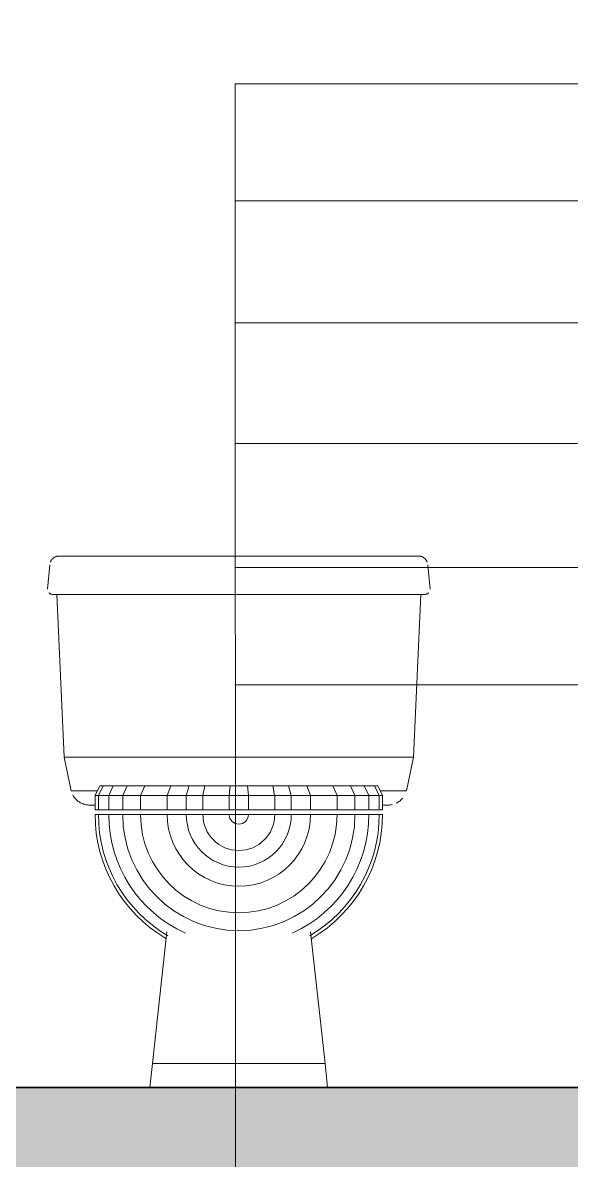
# Model space of a CAD drawing. Header units: millimetres. Extents: x 1373 to 40779, y 1939 to 6439.
# Drawn here: x 25255.8 to 25328.5, y 4466.1 to 4617 of the extents above; entities that cross this region are included whole.
import ezdxf

# ---------------------------------------------------------------- set-up
doc = ezdxf.new("R2010")
doc.units = ezdxf.units.MM
for name, color, linetype, lineweight in [('A-AREA-IDEN', 2, 'Continuous', 18), ('A-DETL', 6, 'Continuous', 30), ('A-DETL-GENF', 92, 'Continuous', 18), ('A-FLOR-FNSH', 192, 'Continuous', 35), ('P-SANR-FIXT', 6, 'Continuous', 18), ('YAZI', 2, 'Continuous', 18)]:
    doc.layers.add(name, color=color, linetype=linetype, lineweight=lineweight)

# ---------------------------------------------------------------- blocks, each defined once
blk = doc.blocks.new('A$Cb0e8746a')
at = {"layer": 'YAZI', "linetype": 'Continuous', "lineweight": 0}
for p, q in [((0.02, 171.86), (150.05, 171.86)), ((0.02, 171.86), (0.09, 0)), ((150.05, 156.33), (0.02, 156.33)), ((150.05, 140.15), (0.02, 140.15)), ((150.05, 124.15), (0.02, 124.15)), ((150.05, 107.74), (0.02, 107.74)), ((150.05, 92.15), (0, 92.15))]:
    blk.add_line(p, q, dxfattribs=at)

msp = doc.modelspace()

# ---------------------------------------------------------------- hatches: boundary and pattern name
at = {"layer": 'A-DETL-GENF'}
h = msp.add_hatch(dxfattribs=at)
h.set_pattern_fill('ANSI33', color=153, style=0)
h.paths.add_polyline_path([(25859.6, 3863.76), (26010.6, 3863.76), (26010.6, 3875.76), (25234.31, 3875.76), (25234.31, 3825.76), (25259.31, 3825.76), (25259.31, 3863.76), (25834.6, 3863.76), (25834.6, 3825.76), (25859.6, 3825.76)])
h.paths.add_polyline_path([(25859.6, 4163.76), (26010.6, 4163.76), (26010.6, 4175.76), (25234.31, 4175.76), (25234.31, 4125.76), (25259.31, 4125.76), (25259.31, 4163.76), (25834.6, 4163.76), (25834.6, 4125.76), (25859.6, 4125.76)])
h.paths.add_polyline_path([(25859.6, 4463.76), (26010.6, 4463.76), (26010.6, 4475.76), (25234.31, 4475.76), (25234.31, 4425.76), (25259.31, 4425.76), (25259.31, 4463.76), (25834.6, 4463.76), (25834.6, 4425.76), (25859.6, 4425.76)])
h.paths.add_polyline_path([(25859.6, 4763.76), (26010.6, 4763.76), (26010.6, 4775.76), (25234.31, 4775.76), (25106.85, 4775.76), (25106.85, 4763.76), (25234.31, 4763.76), (25234.31, 4725.76), (25259.31, 4725.76), (25259.31, 4763.76), (25834.6, 4763.76), (25834.6, 4725.76), (25859.6, 4725.76)])

# ---------------------------------------------------------------- linework, layer by layer
at = {"layer": 'A-DETL'}
msp.add_lwpolyline([(25234.31, 4475.76), (26010.6, 4475.76), (26010.6, 4463.76), (25859.6, 4463.76), (25859.6, 4425.76), (25834.6, 4425.76), (25834.6, 4463.76), (25259.31, 4463.76), (25259.31, 4425.76), (25234.31, 4425.76), (25234.31, 4475.76)], dxfattribs=at)
at = {"layer": 'A-FLOR-FNSH', "color": 250}
msp.add_line((26010.6, 4475.76), (25234.31, 4475.76), dxfattribs=at)
at = {"layer": 'P-SANR-FIXT', "color": 8}
for p, q in [((25260.69, 4546.24), (25260.68, 4546.24)), ((25260.68, 4546.24), (25260.68, 4546.24)), ((25260.71, 4546.24), (25260.69, 4546.24)), ((25260.74, 4546.24), (25260.71, 4546.24)), ((25260.79, 4546.24), (25260.74, 4546.24)), ((25260.85, 4546.24), (25260.79, 4546.24)), ((25260.92, 4546.24), (25260.85, 4546.24)), ((25261.01, 4546.24), (25260.92, 4546.24)), ((25261.1, 4546.24), (25261.01, 4546.24)), ((25261.21, 4546.24), (25261.1, 4546.24)), ((25261.33, 4546.24), (25261.21, 4546.24)), ((25261.47, 4546.24), (25261.33, 4546.24)), ((25261.61, 4546.24), (25261.47, 4546.24)), ((25268.59, 4546.24), (25261.61, 4546.24)), ((25261.77, 4546.24), (25261.61, 4546.24)), ((25268.59, 4546.24), (25261.61, 4546.24)), ((25261.93, 4546.24), (25261.77, 4546.24)), ((25262.11, 4546.24), (25261.93, 4546.24)), ((25262.29, 4546.24), (25262.11, 4546.24)), ((25262.49, 4546.24), (25262.29, 4546.24)), ((25262.7, 4546.24), (25262.49, 4546.24)), ((25262.91, 4546.24), (25262.7, 4546.24)), ((25263.14, 4546.24), (25262.91, 4546.24)), ((25263.37, 4546.24), (25263.14, 4546.24)), ((25263.61, 4546.24), (25263.37, 4546.24)), ((25263.86, 4546.24), (25263.61, 4546.24)), ((25264.12, 4546.24), (25263.86, 4546.24)), ((25264.39, 4546.24), (25264.12, 4546.24)), ((25264.66, 4546.24), (25264.39, 4546.24)), ((25264.94, 4546.24), (25264.66, 4546.24)), ((25265.22, 4546.24), (25264.94, 4546.24)), ((25265.51, 4546.24), (25265.22, 4546.24)), ((25265.8, 4546.24), (25265.51, 4546.24)), ((25266.1, 4546.24), (25265.8, 4546.24)), ((25266.4, 4546.24), (25266.1, 4546.24)), ((25266.71, 4546.24), (25266.4, 4546.24)), ((25267.02, 4546.24), (25266.71, 4546.24)), ((25267.33, 4546.24), (25267.02, 4546.24)), ((25267.64, 4546.24), (25267.33, 4546.24)), ((25267.96, 4546.24), (25267.64, 4546.24)), ((25268.28, 4546.24), (25267.96, 4546.24)), ((25268.59, 4546.24), (25268.28, 4546.24)), ((25300.34, 4546.24), (25268.59, 4546.24)), ((25300.43, 4546.24), (25300.34, 4546.24)), ((25300.74, 4546.24), (25300.43, 4546.24)), ((25301.06, 4546.24), (25300.74, 4546.24)), ((25301.38, 4546.24), (25301.06, 4546.24)), ((25301.69, 4546.24), (25301.38, 4546.24)), ((25303.41, 4546.24), (25301.61, 4546.24)), ((25303.41, 4546.24), (25301.61, 4546.24)), ((25302, 4546.24), (25301.69, 4546.24)), ((25302.31, 4546.24), (25302, 4546.24)), ((25302.61, 4546.24), (25302.31, 4546.24)), ((25302.91, 4546.24), (25302.61, 4546.24)), ((25303.21, 4546.24), (25302.91, 4546.24)), ((25303.5, 4546.24), (25303.21, 4546.24)), ((25303.79, 4546.24), (25303.5, 4546.24)), ((25304.07, 4546.24), (25303.79, 4546.24)), ((25304.35, 4546.24), (25304.07, 4546.24)), ((25304.62, 4546.24), (25304.35, 4546.24)), ((25304.88, 4546.24), (25304.62, 4546.24)), ((25305.14, 4546.24), (25304.88, 4546.24)), ((25305.39, 4546.24), (25305.14, 4546.24)), ((25305.63, 4546.24), (25305.39, 4546.24)), ((25305.86, 4546.24), (25305.63, 4546.24)), ((25306.08, 4546.24), (25305.86, 4546.24)), ((25307.33, 4546.24), (25306.05, 4546.24)), ((25307.33, 4546.24), (25306.05, 4546.24)), ((25306.29, 4546.24), (25306.08, 4546.24)), ((25306.5, 4546.24), (25306.29, 4546.24)), ((25306.69, 4546.24), (25306.5, 4546.24)), ((25306.88, 4546.24), (25306.69, 4546.24)), ((25307.05, 4546.24), (25306.88, 4546.24)), ((25307.21, 4546.24), (25307.05, 4546.24)), ((25307.36, 4546.24), (25307.21, 4546.24)), ((25307.51, 4546.24), (25307.36, 4546.24)), ((25307.63, 4546.24), (25307.51, 4546.24)), ((25307.75, 4546.24), (25307.63, 4546.24)), ((25307.86, 4546.24), (25307.75, 4546.24)), ((25307.95, 4546.24), (25307.86, 4546.24)), ((25308.03, 4546.24), (25307.95, 4546.24)), ((25308.1, 4546.24), (25308.03, 4546.24)), ((25308.16, 4546.24), (25308.1, 4546.24)), ((25308.2, 4546.24), (25308.16, 4546.24)), ((25308.23, 4546.24), (25308.2, 4546.24)), ((25308.25, 4546.24), (25308.23, 4546.24)), ((25308.26, 4546.24), (25308.25, 4546.24)), ((25259.41, 4545.09), (25259.13, 4541.85)), ((25309.81, 4541.85), (25309.52, 4545.09)), ((25259.76, 4541.16), (25259.77, 4541.16)), ((25259.77, 4541.16), (25259.79, 4541.16)), ((25259.79, 4541.16), (25259.82, 4541.16)), ((25259.82, 4541.16), (25259.87, 4541.16)), ((25259.87, 4541.16), (25259.94, 4541.16)), ((25259.94, 4541.16), (25260.01, 4541.16)), ((25260.01, 4541.16), (25260.1, 4541.16)), ((25260.1, 4541.16), (25260.21, 4541.16)), ((25260.21, 4541.16), (25260.33, 4541.16)), ((25260.33, 4541.16), (25260.46, 4541.16)), ((25260.34, 4541.16), (25261.32, 4519.57)), ((25260.46, 4541.16), (25260.6, 4541.16)), ((25260.6, 4541.16), (25260.76, 4541.16)), ((25260.76, 4541.16), (25260.93, 4541.16)), ((25260.93, 4541.16), (25261.11, 4541.16)), ((25261.11, 4541.16), (25261.3, 4541.16)), ((25261.3, 4541.16), (25261.51, 4541.16)), ((25261.51, 4541.16), (25261.73, 4541.16)), ((25261.73, 4541.16), (25261.95, 4541.16)), ((25261.95, 4541.16), (25262.19, 4541.16)), ((25262.19, 4541.16), (25262.44, 4541.16)), ((25263.36, 4541.16), (25262.37, 4541.16)), ((25262.44, 4541.16), (25262.7, 4541.16)), ((25262.7, 4541.16), (25262.97, 4541.16)), ((25262.97, 4541.16), (25263.24, 4541.16)), ((25263.24, 4541.16), (25263.53, 4541.16)), ((25263.53, 4541.16), (25263.82, 4541.16)), ((25263.82, 4541.16), (25264.12, 4541.16)), ((25264.12, 4541.16), (25264.43, 4541.16)), ((25264.43, 4541.16), (25264.74, 4541.16)), ((25264.74, 4541.16), (25265.07, 4541.16)), ((25265.07, 4541.16), (25265.39, 4541.16)), ((25265.39, 4541.16), (25265.72, 4541.16)), ((25265.72, 4541.16), (25266.06, 4541.16)), ((25266.06, 4541.16), (25266.4, 4541.16)), ((25266.4, 4541.16), (25266.74, 4541.16)), ((25266.74, 4541.16), (25267.09, 4541.16)), ((25267.09, 4541.16), (25267.44, 4541.16)), ((25267.44, 4541.16), (25267.79, 4541.16)), ((25267.79, 4541.16), (25268.14, 4541.16)), ((25268.14, 4541.16), (25268.5, 4541.16)), ((25268.5, 4541.16), (25268.59, 4541.16)), ((25268.59, 4541.16), (25300.34, 4541.16)), ((25300.34, 4541.16), (25300.7, 4541.16)), ((25300.7, 4541.16), (25301.05, 4541.16)), ((25301.05, 4541.16), (25301.4, 4541.16)), ((25301.4, 4541.16), (25301.75, 4541.16)), ((25301.75, 4541.16), (25302.1, 4541.16)), ((25302.1, 4541.16), (25302.44, 4541.16)), ((25302.44, 4541.16), (25302.78, 4541.16)), ((25302.78, 4541.16), (25303.12, 4541.16)), ((25303.12, 4541.16), (25303.45, 4541.16)), ((25303.45, 4541.16), (25303.78, 4541.16)), ((25303.78, 4541.16), (25304.1, 4541.16)), ((25304.1, 4541.16), (25304.42, 4541.16)), ((25304.42, 4541.16), (25304.73, 4541.16)), ((25304.73, 4541.16), (25305.03, 4541.16)), ((25305.03, 4541.16), (25305.33, 4541.16)), ((25305.33, 4541.16), (25305.62, 4541.16)), ((25305.62, 4541.16), (25305.9, 4541.16)), ((25305.9, 4541.16), (25306.17, 4541.16)), ((25306.17, 4541.16), (25306.43, 4541.16)), ((25306.43, 4541.16), (25306.68, 4541.16)), ((25307.57, 4541.16), (25306.57, 4541.16)), ((25306.68, 4541.16), (25306.92, 4541.16)), ((25306.92, 4541.16), (25307.15, 4541.16)), ((25307.15, 4541.16), (25307.37, 4541.16)), ((25307.37, 4541.16), (25307.58, 4541.16)), ((25307.58, 4541.16), (25307.77, 4541.16)), ((25307.62, 4519.57), (25308.6, 4541.16)), ((25307.77, 4541.16), (25307.96, 4541.16)), ((25307.96, 4541.16), (25308.13, 4541.16)), ((25308.13, 4541.16), (25308.29, 4541.16)), ((25308.29, 4541.16), (25308.44, 4541.16)), ((25308.44, 4541.16), (25308.57, 4541.16)), ((25308.57, 4541.16), (25308.7, 4541.16)), ((25308.7, 4541.16), (25308.8, 4541.16)), ((25308.8, 4541.16), (25308.9, 4541.16)), ((25308.9, 4541.16), (25308.98, 4541.16)), ((25308.98, 4541.16), (25309.05, 4541.16)), ((25309.05, 4541.16), (25309.1, 4541.16)), ((25309.1, 4541.16), (25309.14, 4541.16)), ((25309.14, 4541.16), (25309.16, 4541.16)), ((25309.16, 4541.16), (25309.17, 4541.16)), ((25309.17, 4541.16), (25309.17, 4541.16)), ((25261.32, 4519.57), (25262.23, 4515.11)), ((25268.59, 4519.57), (25261.32, 4519.57)), ((25268.59, 4519.57), (25300.34, 4519.57)), ((25307.62, 4519.57), (25300.34, 4519.57)), ((25306.7, 4515.11), (25307.62, 4519.57)), ((25265.69, 4515.11), (25262.23, 4515.11)), ((25265.42, 4514.48), (25266.05, 4515.76)), ((25265.86, 4514.48), (25266.49, 4515.76)), ((25266.05, 4515.76), (25266.49, 4515.76)), ((25266.49, 4515.76), (25267.83, 4515.76)), ((25267.23, 4514.48), (25267.83, 4515.76)), ((25267.83, 4515.76), (25269.66, 4515.76)), ((25269.08, 4514.48), (25269.66, 4515.76)), ((25269.66, 4515.76), (25272, 4515.76)), ((25271.44, 4514.48), (25272, 4515.76)), ((25272, 4515.76), (25275.46, 4515.76)), ((25274.97, 4514.49), (25275.46, 4515.76)), ((25275.46, 4515.76), (25277.9, 4515.76)), ((25277.51, 4514.49), (25277.9, 4515.76)), ((25277.9, 4515.76), (25279.98, 4515.76)), ((25279.71, 4514.49), (25279.98, 4515.76)), ((25279.98, 4515.76), (25283.31, 4515.76)), ((25283.2, 4514.49), (25283.31, 4515.76)), ((25283.31, 4515.76), (25285.63, 4515.76)), ((25285.74, 4514.49), (25285.63, 4515.76)), ((25285.63, 4515.76), (25288.96, 4515.76)), ((25289.22, 4514.49), (25288.96, 4515.76)), ((25288.96, 4515.76), (25291.04, 4515.76)), ((25291.42, 4514.49), (25291.04, 4515.76)), ((25291.04, 4515.76), (25293.48, 4515.76)), ((25293.96, 4514.49), (25293.48, 4515.76)), ((25293.48, 4515.76), (25296.94, 4515.76)), ((25297.49, 4514.48), (25296.94, 4515.76)), ((25296.94, 4515.76), (25299.27, 4515.76)), ((25299.86, 4514.48), (25299.27, 4515.76)), ((25299.27, 4515.76), (25301.1, 4515.76)), ((25301.71, 4514.48), (25301.1, 4515.76)), ((25301.1, 4515.76), (25302.45, 4515.76)), ((25303.07, 4514.48), (25302.45, 4515.76)), ((25302.45, 4515.76), (25302.88, 4515.76)), ((25303.52, 4514.48), (25302.88, 4515.76)), ((25306.7, 4515.11), (25303.25, 4515.11)), ((25265.42, 4514.49), (25265.86, 4514.49)), ((25265.42, 4512.59), (25265.42, 4514.49)), ((25265.86, 4514.48), (25265.42, 4514.48)), ((25267.23, 4514.48), (25265.86, 4514.48)), ((25265.86, 4512.59), (25265.86, 4514.48)), ((25265.87, 4514.49), (25267.23, 4514.49)), ((25267.23, 4514.49), (25269.08, 4514.49)), ((25269.08, 4514.48), (25267.23, 4514.48)), ((25267.23, 4512.59), (25267.23, 4514.48)), ((25269.08, 4514.49), (25271.44, 4514.49)), ((25269.08, 4512.59), (25269.08, 4514.49)), ((25271.44, 4514.48), (25269.08, 4514.48)), ((25274.97, 4514.48), (25271.44, 4514.48)), ((25271.44, 4512.59), (25271.44, 4514.48)), ((25271.45, 4514.49), (25274.97, 4514.49)), ((25274.97, 4514.49), (25277.51, 4514.49)), ((25277.51, 4514.48), (25274.97, 4514.48)), ((25274.97, 4512.59), (25274.97, 4514.48)), ((25277.51, 4514.49), (25279.71, 4514.49)), ((25277.51, 4512.59), (25277.51, 4514.49)), ((25279.71, 4514.48), (25277.51, 4514.48)), ((25279.71, 4514.49), (25283.2, 4514.49)), ((25279.71, 4512.59), (25279.71, 4514.49)), ((25283.2, 4514.48), (25279.71, 4514.48)), ((25283.2, 4514.49), (25285.74, 4514.49)), ((25285.74, 4514.48), (25283.2, 4514.48)), ((25283.2, 4512.59), (25283.2, 4514.48)), ((25285.74, 4514.49), (25289.22, 4514.49)), ((25285.74, 4512.59), (25285.74, 4514.49)), ((25289.23, 4514.48), (25285.74, 4514.48)), ((25289.23, 4514.49), (25291.42, 4514.49)), ((25291.43, 4514.48), (25289.23, 4514.48)), ((25289.23, 4512.59), (25289.23, 4514.48)), ((25291.43, 4514.49), (25293.97, 4514.49)), ((25293.97, 4514.48), (25291.43, 4514.48)), ((25291.43, 4512.59), (25291.43, 4514.48)), ((25293.97, 4514.49), (25297.49, 4514.49)), ((25293.97, 4512.59), (25293.97, 4514.49)), ((25297.49, 4514.48), (25293.97, 4514.48)), ((25297.49, 4514.49), (25299.86, 4514.49)), ((25297.49, 4512.59), (25297.49, 4514.49)), ((25299.86, 4514.48), (25297.49, 4514.48)), ((25299.86, 4514.49), (25301.7, 4514.49)), ((25299.86, 4512.59), (25299.86, 4514.49)), ((25301.71, 4514.48), (25299.86, 4514.48)), ((25301.71, 4514.49), (25303.07, 4514.49)), ((25303.07, 4514.48), (25301.71, 4514.48)), ((25301.71, 4512.59), (25301.71, 4514.48)), ((25303.07, 4514.49), (25303.52, 4514.49)), ((25303.07, 4512.59), (25303.07, 4514.49)), ((25303.52, 4514.48), (25303.07, 4514.48)), ((25303.52, 4512.59), (25303.52, 4514.49)), ((25264.69, 4513.22), (25264.69, 4513.22)), ((25264.69, 4513.22), (25264.7, 4513.22)), ((25264.7, 4513.22), (25264.71, 4513.22)), ((25264.71, 4513.22), (25264.74, 4513.22)), ((25264.74, 4513.22), (25264.76, 4513.22)), ((25264.76, 4513.22), (25264.8, 4513.22)), ((25264.8, 4513.22), (25264.84, 4513.22)), ((25264.84, 4513.22), (25264.89, 4513.22)), ((25264.89, 4513.22), (25264.94, 4513.22)), ((25264.94, 4513.22), (25265, 4513.22)), ((25265, 4513.22), (25265.06, 4513.22)), ((25265.06, 4513.22), (25265.13, 4513.22)), ((25265.13, 4513.22), (25265.2, 4513.22)), ((25265.2, 4513.22), (25265.28, 4513.22)), ((25265.28, 4513.22), (25265.37, 4513.22)), ((25265.86, 4512.59), (25265.42, 4512.59)), ((25267.23, 4512.59), (25265.86, 4512.59)), ((25269.08, 4512.59), (25267.23, 4512.59)), ((25271.44, 4512.59), (25269.08, 4512.59)), ((25274.97, 4512.59), (25271.44, 4512.59)), ((25277.51, 4512.59), (25274.97, 4512.59)), ((25279.71, 4512.59), (25277.51, 4512.59)), ((25283.2, 4512.59), (25279.71, 4512.59)), ((25285.74, 4512.59), (25283.2, 4512.59)), ((25289.23, 4512.59), (25285.74, 4512.59)), ((25291.43, 4512.59), (25289.23, 4512.59)), ((25293.97, 4512.59), (25291.43, 4512.59)), ((25297.49, 4512.59), (25293.97, 4512.59)), ((25299.86, 4512.59), (25297.49, 4512.59)), ((25301.71, 4512.59), (25299.86, 4512.59)), ((25303.07, 4512.59), (25301.71, 4512.59)), ((25303.52, 4512.59), (25303.07, 4512.59)), ((25303.54, 4513.22), (25303.63, 4513.22)), ((25303.63, 4513.22), (25303.71, 4513.22)), ((25303.71, 4513.22), (25303.79, 4513.22)), ((25303.79, 4513.22), (25303.86, 4513.22)), ((25303.86, 4513.22), (25303.92, 4513.22)), ((25303.92, 4513.22), (25303.98, 4513.22)), ((25303.98, 4513.22), (25304.04, 4513.22)), ((25304.04, 4513.22), (25304.08, 4513.22)), ((25304.08, 4513.22), (25304.13, 4513.22)), ((25304.13, 4513.22), (25304.16, 4513.22)), ((25304.16, 4513.22), (25304.19, 4513.22)), ((25304.19, 4513.22), (25304.21, 4513.22)), ((25304.21, 4513.22), (25304.23, 4513.22)), ((25304.23, 4513.22), (25304.24, 4513.22)), ((25304.24, 4513.22), (25304.25, 4513.22)), ((25265.42, 4511.95), (25265.86, 4511.95)), ((25265.86, 4511.95), (25267.23, 4511.95)), ((25267.23, 4511.95), (25269.08, 4511.95)), ((25269.08, 4511.95), (25271.44, 4511.95)), ((25271.44, 4511.95), (25274.97, 4511.95)), ((25274.97, 4511.95), (25277.51, 4511.95)), ((25277.51, 4511.95), (25279.71, 4511.95)), ((25279.71, 4511.95), (25283.2, 4511.95)), ((25283.2, 4511.95), (25284.47, 4511.95)), ((25284.47, 4511.95), (25285.74, 4511.95)), ((25285.74, 4511.95), (25289.23, 4511.95)), ((25289.23, 4511.95), (25291.43, 4511.95)), ((25291.43, 4511.95), (25293.97, 4511.95)), ((25293.97, 4511.95), (25297.49, 4511.95)), ((25297.49, 4511.95), (25299.86, 4511.95)), ((25299.86, 4511.95), (25301.71, 4511.95)), ((25301.71, 4511.95), (25303.07, 4511.95)), ((25303.07, 4511.95), (25303.52, 4511.95)), ((25274.94, 4496.4), (25273.04, 4478.93)), ((25295.9, 4478.93), (25293.99, 4496.4)), ((25273.04, 4478.93), (25272.69, 4475.76)), ((25273.04, 4478.93), (25273.6, 4478.93)), ((25273.6, 4478.93), (25273.04, 4478.93)), ((25273.6, 4478.93), (25275.22, 4478.93)), ((25275.22, 4478.93), (25273.6, 4478.93)), ((25275.22, 4478.93), (25277.75, 4478.93)), ((25277.75, 4478.93), (25275.22, 4478.93)), ((25277.75, 4478.93), (25280.94, 4478.93)), ((25280.94, 4478.93), (25277.75, 4478.93)), ((25280.94, 4478.93), (25284.47, 4478.93)), ((25284.47, 4478.93), (25280.94, 4478.93)), ((25284.47, 4478.93), (25288, 4478.93)), ((25295.34, 4478.93), (25284.47, 4478.93)), ((25288, 4478.93), (25291.19, 4478.93)), ((25291.19, 4478.93), (25293.71, 4478.93)), ((25293.71, 4478.93), (25295.34, 4478.93)), ((25295.34, 4478.93), (25295.9, 4478.93)), ((25295.9, 4478.93), (25295.34, 4478.93)), ((25296.24, 4475.76), (25295.9, 4478.93))]:
    msp.add_line(p, q, dxfattribs=at)
for radius, start, end in [(19.05, 180, 239.5183), (18.61, 180, 239.6408), (17.24, 180, 245.7328), (15.39, 180, 0), (13.02, 180, 0), (9.5, 180, 0), (6.96, 180, 0), (4.76, 180, 0), (1.27, 180, 0), (17.24, 294.2672, 0), (18.61, 300.3592, 0), (19.05, 300.4817, 0)]:
    msp.add_arc((25284.47, 4511.95), radius, start, end, dxfattribs=at)
for points, knots in [([(25260.68, 4546.24), (25260.57, 4546.24), (25260.41, 4546.23), (25260.21, 4546.16), (25260.07, 4546.1), (25259.94, 4546.01), (25259.82, 4545.91), (25259.71, 4545.8), (25259.63, 4545.7), (25259.57, 4545.61), (25259.53, 4545.53), (25259.51, 4545.47), (25259.49, 4545.44)], [0, 0, 0, 0, 0.1666667, 0.25, 0.3333333, 0.4166667, 0.5, 0.5833333, 0.6666667, 0.7083333, 0.75, 0.8050375, 0.8050375, 0.8050375, 0.8050375]), ([(25309.44, 4545.44), (25309.42, 4545.47), (25309.4, 4545.53), (25309.36, 4545.61), (25309.31, 4545.7), (25309.23, 4545.8), (25309.12, 4545.91), (25308.99, 4546.01), (25308.86, 4546.1), (25308.73, 4546.16), (25308.53, 4546.23), (25308.37, 4546.24), (25308.26, 4546.24)], [-0.8050375, -0.8050375, -0.8050375, -0.8050375, -0.75, -0.7083333, -0.6666667, -0.5833333, -0.5, -0.4166667, -0.3333333, -0.25, -0.1666667, 0, 0, 0, 0]), ([(25259.29, 4541.37), (25259.3, 4541.36), (25259.32, 4541.35), (25259.35, 4541.32), (25259.39, 4541.28), (25259.45, 4541.25), (25259.5, 4541.22), (25259.57, 4541.19), (25259.65, 4541.17), (25259.72, 4541.16), (25259.76, 4541.16)], [0.5, 0.5, 0.5, 0.5, 0.53125, 0.5625, 0.625, 0.6875, 0.75, 0.8125, 0.875, 1, 1, 1, 1]), ([(25309.17, 4541.16), (25309.22, 4541.16), (25309.29, 4541.17), (25309.37, 4541.19), (25309.43, 4541.22), (25309.49, 4541.25), (25309.54, 4541.28), (25309.59, 4541.32), (25309.62, 4541.35), (25309.64, 4541.36), (25309.64, 4541.37)], [-1, -1, -1, -1, -0.875, -0.8125, -0.75, -0.6875, -0.625, -0.5625, -0.53125, -0.5, -0.5, -0.5, -0.5]), ([(25262.45, 4514.57), (25262.49, 4514.49), (25262.58, 4514.34), (25262.74, 4514.13), (25262.93, 4513.93), (25263.14, 4513.75), (25263.37, 4513.59), (25263.61, 4513.46), (25263.87, 4513.35), (25264.23, 4513.25), (25264.5, 4513.22), (25264.69, 4513.22)], [0.1752548, 0.1752548, 0.1752548, 0.1752548, 0.25, 0.3333333, 0.4166667, 0.5, 0.5833333, 0.6666667, 0.75, 0.8333333, 1, 1, 1, 1])]:
    msp.add_open_spline(points, degree=3, knots=knots, dxfattribs=at)
for points in [[(25305.32, 4513.46), (25305.4, 4513.5), (25305.56, 4513.59), (25305.8, 4513.75), (25306.01, 4513.93), (25306.14, 4514.06), (25306.19, 4514.13)], [(25304.25, 4513.22), (25304.44, 4513.22), (25304.63, 4513.24), (25304.81, 4513.28)]]:
    msp.add_open_spline(points, degree=3, dxfattribs=at)

# ---------------------------------------------------------------- block references
at = {"layer": 'A-AREA-IDEN'}
msp.add_blockref('A$Cb0e8746a', (25283.96, 4437), dxfattribs=at)

doc.saveas('drawing.dxf')
